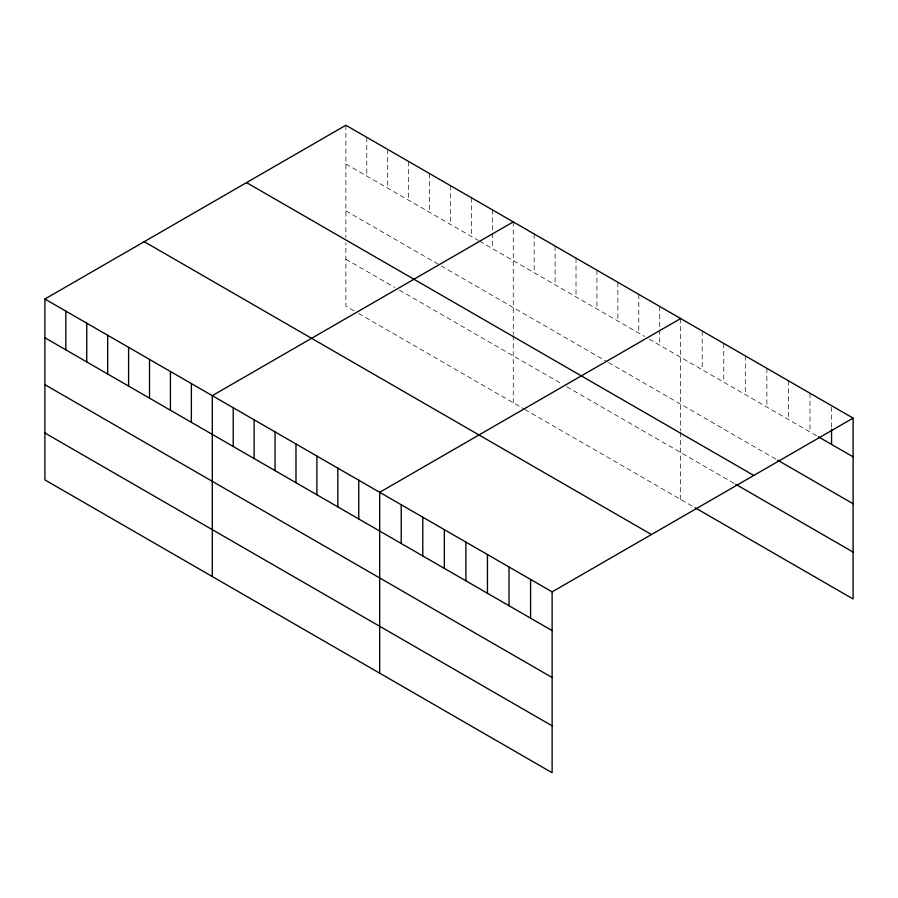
<?xml version="1.0" encoding="UTF-8"?>
<svg xmlns="http://www.w3.org/2000/svg" width="898" height="898" viewBox="0 0 898 898"><rect width="100%" height="100%" fill="white"/><g stroke="black" fill="none" stroke-linecap="round" stroke-linejoin="round"><path stroke-width="0.67" stroke-dasharray="4.49 3.37" d="M345.876 125.26L345.876 237.746M345.876 163.997L478.387 240.507M479.543 241.169L644.607 336.469M649.254 339.152L817.169 436.102M345.876 210.895L440.031 265.258M441.187 265.931L607.407 361.894M608.575 362.567L776.456 459.495M345.876 259.23L394.693 287.416M399.341 290.099L562.081 384.052M566.728 386.735L734.53 483.618M354.003 310.831L345.876 306.128L345.876 243.122M358.661 313.514L523.714 408.803M524.881 409.477L693.817 507.011M831.548 407.041L831.548 427.796M809.985 393.212L809.985 431.949M788.433 380.763L788.433 419.501M766.87 368.326L766.87 407.063M745.318 355.877L745.318 394.615M723.754 343.429L723.754 382.166M702.202 330.98L702.202 369.718M680.639 318.543L680.639 431.029M680.639 432.365L680.639 499.411M659.716 306.454L659.716 328.589M659.716 329.981L659.716 345.191M638.792 294.376L638.792 333.113M617.869 282.298L617.869 321.035M596.945 270.219L596.945 308.957M576.022 258.141L576.022 296.879M555.099 246.063L555.099 284.789M534.175 233.985L534.175 272.711M513.252 221.896L513.252 334.382M513.252 335.729L513.252 402.764M492.329 209.818L492.329 231.953M492.329 233.334L492.329 248.555M471.405 197.74L471.405 236.477M450.493 185.662L450.493 224.399M429.57 173.583L429.57 212.321M408.646 161.505L408.646 200.232M387.723 149.416L387.723 188.153M366.799 137.338L366.799 176.075"/><path stroke-width="1.35" d="M44.9 299.023L552.124 591.872L552.124 772.74L44.9 479.891L44.9 299.023L345.876 125.26L853.1 418.109L853.1 598.977L695.018 507.707M513.252 221.896L212.287 395.659L212.287 576.527M680.639 318.543L379.674 492.306L379.674 673.174M552.124 591.872L853.1 418.109M818.37 436.787L853.1 456.846M777.646 460.18L853.1 503.744M246.546 182.608L753.781 475.446M735.731 484.314L853.1 552.068M144.219 241.685L651.454 534.523M44.9 337.76L552.124 630.609M44.9 384.67L552.124 677.507M44.9 432.993L552.124 725.831M831.548 429.177L831.548 444.398M530.572 579.423L530.572 618.161M509.009 566.975L509.009 605.712M487.457 554.537L487.457 593.264M465.905 542.089L465.905 580.826M444.342 529.64L444.342 568.378M422.79 517.192L422.79 555.929M401.226 504.755L401.226 543.481M358.751 480.228L358.751 518.954M337.828 468.139L337.828 506.876M316.904 456.061L316.904 494.798M295.981 443.982L295.981 482.72M275.057 431.904L275.057 470.642M254.134 419.826L254.134 458.564M233.211 407.748L233.211 446.474M191.364 383.581L191.364 422.318M170.44 371.503L170.44 410.24M149.517 359.425L149.517 398.162M128.594 347.346L128.594 386.084M107.67 335.268L107.67 373.995M86.747 323.19L86.747 361.916M65.823 311.101L65.823 349.838"/></g></svg>
